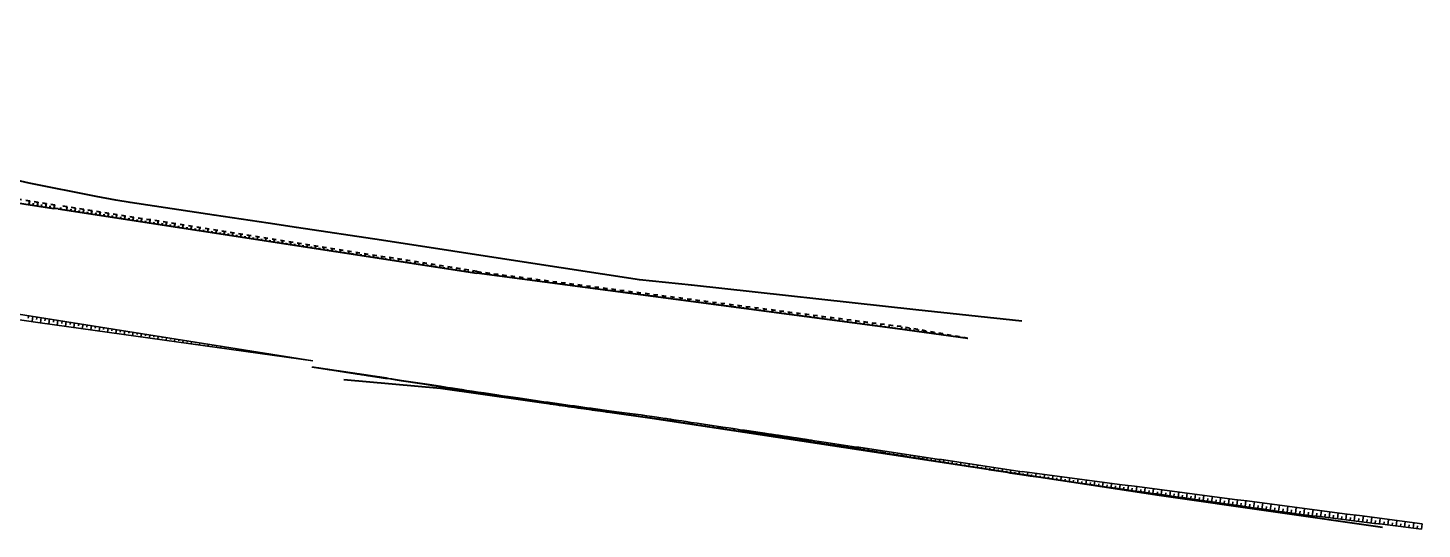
# Model space of a CAD drawing. Extents: x 10268 to 14501, y 7440 to 10044.
# Drawn here: x 13240.8 to 13569.9, y 7551.3 to 7669.7 of the extents above; entities that cross this region are included whole.
import ezdxf

# ---------------------------------------------------------------- set-up
doc = ezdxf.new("R2010")
doc.units = 0
doc.linetypes.add('Испр земполотна ПК38 -ПК43$0$Откосы$0$JIS_02_1.0', pattern=[2, 1, -1])
for name, color, linetype, lineweight in [('5-Карачарово$0$откосы и лотки', 1, 'Continuous', 35), ('Забор красный', 1, 'Continuous', 40), ('Забор Металлический-2$0$ЗАБОР', 1, 'Забор Металлический-2$0$ЗАБОР_МЕТ_Б1М', 40), ('Испр земполотна ПК38 -ПК43$0$Водоотвод и откосы красные', 1, 'Continuous', 40), ('Испр земполотна ПК38 -ПК43$0$Испр земполотна', 4, 'Continuous', 30), ('Карачарово Саша$0$Забор красный', 1, 'Continuous', 40)]:
    doc.layers.add(name, color=color, linetype=linetype, lineweight=lineweight)
doc.linetypes.add('Забор Металлический-2$0$ЗАБОР_МЕТ_Б1М', pattern='A,1.25,[133,ltypeshp.shx,S=0.25,R=0,X=-0.25,Y=0],-0.001,[133,ltypeshp.shx,S=0.145,R=0,X=-0.145,Y=0],-0.001,[130,ltypeshp.shx,S=0.125,R=0,X=0,Y=0.4],1.25', length=2.502)
doc.linetypes.add('Карачарово Саша$0$Забор Металлический-2$0$ЗАБОР_МЕТ_Б1М', pattern='A,1.25,[133,ltypeshp.shx,S=0.25,R=0,X=-0.25,Y=0],-0.001,[133,ltypeshp.shx,S=0.145,R=0,X=-0.145,Y=0],-0.001,[130,ltypeshp.shx,S=0.125,R=0,X=0,Y=0.4],1.25', length=2.502)

msp = doc.modelspace()

# ---------------------------------------------------------------- linework, layer by layer
at = {"layer": '5-Карачарово$0$откосы и лотки'}
for p, q in [((13240.99, 7601.69), (13240.89, 7601.06)), ((13241.97, 7601.53), (13241.77, 7600.29)), ((13242.96, 7601.38), (13242.86, 7600.76)), ((13243.94, 7601.22), (13243.75, 7600)), ((13243.94, 7601.22), (13243.75, 7600)), ((13244.93, 7601.06), (13244.83, 7600.46)), ((13245.92, 7600.91), (13245.73, 7599.72)), ((13246.9, 7600.75), (13246.81, 7600.17)), ((13247.89, 7600.59), (13247.71, 7599.45)), ((13248.88, 7600.44), (13248.79, 7599.87)), ((13249.86, 7600.28), (13249.69, 7599.17)), ((13250.85, 7600.13), (13250.76, 7599.58)), ((13251.83, 7599.97), (13251.66, 7598.9)), ((13252.82, 7599.81), (13252.74, 7599.29)), ((13253.81, 7599.66), (13253.64, 7598.62)), ((13254.79, 7599.5), (13254.71, 7598.99)), ((13255.78, 7599.34), (13255.62, 7598.34)), ((13256.76, 7599.19), (13256.69, 7598.7)), ((13257.75, 7599.03), (13257.6, 7598.07)), ((13258.74, 7598.87), (13258.66, 7598.4)), ((13259.72, 7598.72), (13259.58, 7597.79)), ((13260.71, 7598.56), (13260.64, 7598.11)), ((13261.7, 7598.4), (13261.56, 7597.52)), ((13262.68, 7598.25), (13262.61, 7597.81)), ((13263.67, 7598.09), (13263.53, 7597.24)), ((13264.65, 7597.93), (13264.59, 7597.52)), ((13265.64, 7597.78), (13265.51, 7596.97)), ((13266.63, 7597.62), (13266.56, 7597.22)), ((13267.61, 7597.46), (13267.49, 7596.69)), ((13268.6, 7597.31), (13268.54, 7596.93)), ((13269.59, 7597.15), (13269.47, 7596.42)), ((13270.57, 7596.99), (13270.51, 7596.64)), ((13271.56, 7596.84), (13271.45, 7596.14)), ((13272.54, 7596.68), (13272.49, 7596.34)), ((13273.53, 7596.52), (13273.43, 7595.86)), ((13274.52, 7596.37), (13274.47, 7596.05)), ((13275.5, 7596.21), (13275.4, 7595.59)), ((13276.49, 7596.05), (13276.44, 7595.75)), ((13277.47, 7595.9), (13277.38, 7595.31)), ((13278.46, 7595.74), (13278.42, 7595.46)), ((13279.45, 7595.58), (13279.36, 7595.04)), ((13280.43, 7595.43), (13280.39, 7595.16)), ((13281.42, 7595.27), (13281.34, 7594.76)), ((13282.41, 7595.11), (13282.37, 7594.87)), ((13283.39, 7594.96), (13283.32, 7594.49)), ((13284.38, 7594.8), (13284.34, 7594.57)), ((13285.36, 7594.64), (13285.3, 7594.21)), ((13286.35, 7594.49), (13286.32, 7594.28)), ((13287.34, 7594.33), (13287.27, 7593.94)), ((13288.32, 7594.17), (13288.29, 7593.99)), ((13289.31, 7594.02), (13289.25, 7593.66)), ((13290.3, 7593.86), (13290.27, 7593.69)), ((13291.28, 7593.7), (13291.23, 7593.38)), ((13292.27, 7593.55), (13292.24, 7593.4)), ((13293.25, 7593.39), (13293.21, 7593.11)), ((13294.24, 7593.23), (13294.22, 7593.1)), ((13295.23, 7593.08), (13295.19, 7592.83)), ((13296.21, 7592.92), (13296.19, 7592.81)), ((13297.2, 7592.76), (13297.17, 7592.56)), ((13298.18, 7592.61), (13298.17, 7592.51)), ((13299.17, 7592.45), (13299.14, 7592.28)), ((13300.16, 7592.29), (13300.15, 7592.22)), ((13301.14, 7592.14), (13301.12, 7592.01)), ((13302.13, 7591.98), (13302.12, 7591.93)), ((13303.12, 7591.82), (13303.1, 7591.73)), ((13304.1, 7591.67), (13304.1, 7591.63)), ((13305.09, 7591.51), (13305.08, 7591.46)), ((13306.07, 7591.36), (13306.07, 7591.34)), ((13307.06, 7591.2), (13307.06, 7591.18)), ((13308.78, 7589.43), (13308.78, 7589.42)), ((13309.77, 7589.28), (13309.77, 7589.27)), ((13310.76, 7589.13), (13310.76, 7589.12)), ((13311.75, 7588.98), (13311.75, 7588.96)), ((13312.74, 7588.84), (13312.73, 7588.81)), ((13313.72, 7588.68), (13313.72, 7588.66)), ((13314.72, 7588.55), (13314.71, 7588.51)), ((13315.7, 7588.38), (13315.7, 7588.35)), ((13316.69, 7588.26), (13316.68, 7588.2)), ((13317.68, 7588.08), (13317.67, 7588.05)), ((13318.67, 7587.96), (13318.66, 7587.9)), ((13319.65, 7587.78), (13319.65, 7587.74)), ((13320.65, 7587.67), (13320.63, 7587.59)), ((13321.63, 7587.48), (13321.62, 7587.44)), ((13322.62, 7587.38), (13322.61, 7587.29)), ((13323.6, 7587.18), (13323.6, 7587.13)), ((13324.6, 7587.08), (13324.58, 7586.98)), ((13325.58, 7586.88), (13325.57, 7586.83)), ((13326.57, 7586.78), (13326.56, 7586.68)), ((13327.55, 7586.58), (13327.54, 7586.52)), ((13328.55, 7586.48), (13328.53, 7586.37)), ((13329.53, 7586.27), (13329.52, 7586.22)), ((13330.52, 7586.17), (13330.51, 7586.07)), ((13331.5, 7585.97), (13331.49, 7585.91)), ((13332.5, 7585.87), (13332.48, 7585.76)), ((13333.48, 7585.66), (13333.47, 7585.61)), ((13334.47, 7585.57), (13334.46, 7585.46)), ((13335.45, 7585.36), (13335.44, 7585.31)), ((13336.45, 7585.26), (13336.43, 7585.15)), ((13337.43, 7585.06), (13337.42, 7585)), ((13338.42, 7584.96), (13338.41, 7584.85)), ((13339.4, 7584.75), (13339.4, 7584.7)), ((13340.4, 7584.66), (13340.38, 7584.55)), ((13341.38, 7584.45), (13341.37, 7584.39)), ((13342.37, 7584.36), (13342.36, 7584.25)), ((13343.35, 7584.14), (13343.34, 7584.07)), ((13344.35, 7584.06), (13344.33, 7583.9)), ((13345.33, 7583.82), (13345.31, 7583.73)), ((13346.33, 7583.76), (13346.3, 7583.56)), ((13347.3, 7583.5), (13347.28, 7583.4)), ((13348.3, 7583.46), (13348.27, 7583.24)), ((13349.27, 7583.2), (13349.25, 7583.08)), ((13350.28, 7583.17), (13350.24, 7582.93)), ((13351.25, 7582.9), (13351.23, 7582.77)), ((13352.26, 7582.87), (13352.22, 7582.62)), ((13353.22, 7582.6), (13353.2, 7582.46)), ((13354.23, 7582.58), (13354.19, 7582.31)), ((13355.2, 7582.3), (13355.18, 7582.16)), ((13356.21, 7582.29), (13356.17, 7582.01)), ((13357.17, 7582), (13357.15, 7581.86)), ((13358.19, 7582), (13358.14, 7581.71)), ((13359.15, 7581.71), (13359.13, 7581.56)), ((13360.16, 7581.72), (13360.12, 7581.41)), ((13361.13, 7581.42), (13361.1, 7581.26)), ((13362.14, 7581.43), (13362.09, 7581.11)), ((13363.11, 7581.13), (13363.08, 7580.97)), ((13364.12, 7581.15), (13364.07, 7580.82)), ((13365.08, 7580.84), (13365.06, 7580.67)), ((13366.1, 7580.87), (13366.05, 7580.53)), ((13367.06, 7580.56), (13367.04, 7580.39)), ((13368.07, 7580.59), (13368.02, 7580.24)), ((13369.04, 7580.28), (13369.01, 7580.1)), ((13370.05, 7580.32), (13370, 7579.96)), ((13371.02, 7580), (13370.99, 7579.82)), ((13372.03, 7580.04), (13371.98, 7579.68)), ((13373, 7579.72), (13372.97, 7579.54)), ((13374.01, 7579.77), (13373.96, 7579.4)), ((13374.98, 7579.45), (13374.95, 7579.26)), ((13375.99, 7579.5), (13375.94, 7579.13)), ((13376.95, 7579.18), (13376.93, 7578.99)), ((13377.97, 7579.23), (13377.92, 7578.86)), ((13378.93, 7578.91), (13378.91, 7578.72)), ((13379.95, 7578.96), (13379.9, 7578.59)), ((13380.91, 7578.64), (13380.89, 7578.46)), ((13381.93, 7578.7), (13381.88, 7578.32)), ((13382.9, 7578.38), (13382.87, 7578.19)), ((13383.91, 7578.44), (13383.86, 7578.06)), ((13384.88, 7578.12), (13384.85, 7577.93)), ((13385.89, 7578.18), (13385.84, 7577.8)), ((13386.86, 7577.86), (13386.83, 7577.67)), ((13387.87, 7577.92), (13387.82, 7577.54)), ((13388.84, 7577.58), (13388.81, 7577.4)), ((13389.85, 7577.62), (13389.79, 7577.25)), ((13390.81, 7577.28), (13390.78, 7577.1)), ((13391.83, 7577.32), (13391.77, 7576.95)), ((13392.79, 7576.98), (13392.76, 7576.8)), ((13393.8, 7577.02), (13393.75, 7576.65)), ((13394.76, 7576.69), (13394.73, 7576.5)), ((13395.78, 7576.72), (13395.72, 7576.35)), ((13396.74, 7576.39), (13396.71, 7576.2)), ((13397.75, 7576.43), (13397.7, 7576.05)), ((13398.71, 7576.09), (13398.69, 7575.9)), ((13399.73, 7576.13), (13399.67, 7575.75)), ((13400.69, 7575.79), (13400.66, 7575.6)), ((13401.71, 7575.83), (13401.65, 7575.46)), ((13402.67, 7575.5), (13402.64, 7575.31)), ((13403.68, 7575.54), (13403.63, 7575.16)), ((13404.64, 7575.2), (13404.62, 7575.02)), ((13405.66, 7575.24), (13405.6, 7574.87)), ((13406.62, 7574.91), (13406.59, 7574.73)), ((13407.63, 7574.95), (13407.58, 7574.58)), ((13408.6, 7574.62), (13408.57, 7574.44)), ((13409.61, 7574.65), (13409.56, 7574.3)), ((13410.57, 7574.33), (13410.55, 7574.15)), ((13411.59, 7574.36), (13411.54, 7574)), ((13412.55, 7574.03), (13412.52, 7573.86)), ((13413.57, 7574.06), (13413.51, 7573.71)), ((13414.53, 7573.74), (13414.5, 7573.56)), ((13415.54, 7573.77), (13415.49, 7573.41)), ((13416.5, 7573.44), (13416.48, 7573.26)), ((13417.52, 7573.47), (13417.46, 7573.12)), ((13418.48, 7573.15), (13418.45, 7572.97)), ((13419.49, 7573.18), (13419.44, 7572.82)), ((13420.46, 7572.85), (13420.43, 7572.67)), ((13421.47, 7572.89), (13421.42, 7572.52)), ((13422.43, 7572.56), (13422.4, 7572.38)), ((13423.45, 7572.59), (13423.39, 7572.23)), ((13424.41, 7572.26), (13424.38, 7572.08)), ((13425.42, 7572.3), (13425.37, 7571.93)), ((13426.38, 7571.97), (13426.36, 7571.78)), ((13427.4, 7572), (13427.35, 7571.64)), ((13428.36, 7571.67), (13428.33, 7571.49)), ((13429.38, 7571.71), (13429.32, 7571.34)), ((13430.34, 7571.38), (13430.31, 7571.19)), ((13431.35, 7571.41), (13431.3, 7571.04)), ((13432.31, 7571.08), (13432.29, 7570.9)), ((13433.33, 7571.12), (13433.27, 7570.75)), ((13434.29, 7570.79), (13434.26, 7570.6)), ((13435.31, 7570.82), (13435.25, 7570.45)), ((13436.27, 7570.49), (13436.24, 7570.3)), ((13437.28, 7570.53), (13437.23, 7570.16)), ((13438.24, 7570.2), (13438.21, 7570.01)), ((13439.26, 7570.23), (13439.2, 7569.86)), ((13440.22, 7569.9), (13440.19, 7569.71)), ((13441.24, 7569.94), (13441.18, 7569.56)), ((13442.2, 7569.6), (13442.17, 7569.41)), ((13443.22, 7569.64), (13443.15, 7569.25)), ((13444.17, 7569.29), (13444.14, 7569.09)), ((13445.19, 7569.35), (13445.13, 7568.93)), ((13446.15, 7568.99), (13446.11, 7568.77)), ((13447.17, 7569.06), (13447.1, 7568.62)), ((13448.12, 7568.68), (13448.09, 7568.46)), ((13449.15, 7568.76), (13449.07, 7568.3)), ((13450.1, 7568.38), (13450.06, 7568.14)), ((13451.12, 7568.47), (13451.04, 7567.98)), ((13452.07, 7568.07), (13452.03, 7567.83)), ((13453.1, 7568.17), (13453.02, 7567.67)), ((13454.05, 7567.77), (13454, 7567.51)), ((13455.08, 7567.88), (13454.99, 7567.35)), ((13456.02, 7567.46), (13455.98, 7567.19)), ((13457.05, 7567.58), (13456.96, 7567.03)), ((13458, 7567.16), (13457.95, 7566.88)), ((13459.03, 7567.29), (13458.94, 7566.72)), ((13459.97, 7566.85), (13459.92, 7566.56)), ((13461.01, 7566.99), (13460.91, 7566.4)), ((13461.95, 7566.54), (13461.9, 7566.24)), ((13462.98, 7566.7), (13462.88, 7566.08)), ((13463.92, 7566.24), (13463.87, 7565.93)), ((13464.96, 7566.4), (13464.86, 7565.77)), ((13465.89, 7565.93), (13465.84, 7565.61)), ((13466.93, 7566.11), (13466.83, 7565.45)), ((13467.87, 7565.63), (13467.82, 7565.29)), ((13468.91, 7565.82), (13468.8, 7565.14)), ((13469.84, 7565.32), (13469.79, 7564.98)), ((13470.89, 7565.52), (13470.78, 7564.82)), ((13471.82, 7565.02), (13471.76, 7564.66)), ((13472.86, 7565.23), (13472.75, 7564.5)), ((13473.79, 7564.71), (13473.74, 7564.34)), ((13474.84, 7564.93), (13474.72, 7564.19)), ((13475.76, 7564.41), (13475.71, 7564.03)), ((13476.81, 7564.66), (13476.7, 7563.89)), ((13477.74, 7564.14), (13477.69, 7563.75)), ((13478.79, 7564.4), (13478.68, 7563.61)), ((13479.72, 7563.87), (13479.67, 7563.47)), ((13480.77, 7564.15), (13480.66, 7563.33)), ((13481.7, 7563.6), (13481.64, 7563.19)), ((13482.75, 7563.89), (13482.63, 7563.05)), ((13483.68, 7563.34), (13483.62, 7562.91)), ((13484.73, 7563.63), (13484.61, 7562.77)), ((13486.72, 7563.37), (13486.59, 7562.49)), ((13485.66, 7563.07), (13485.6, 7562.63)), ((13487.64, 7562.8), (13487.58, 7562.35)), ((13488.7, 7563.11), (13488.57, 7562.21)), ((13489.62, 7562.53), (13489.56, 7562.07)), ((13490.68, 7562.85), (13490.55, 7561.93)), ((13491.6, 7562.26), (13491.54, 7561.79)), ((13492.66, 7562.6), (13492.53, 7561.65)), ((13493.58, 7561.99), (13493.52, 7561.51)), ((13494.64, 7562.34), (13494.5, 7561.37)), ((13495.56, 7561.72), (13495.49, 7561.23)), ((13496.62, 7562.08), (13496.48, 7561.09)), ((13497.54, 7561.45), (13497.47, 7560.95)), ((13498.61, 7561.82), (13498.46, 7560.81)), ((13499.52, 7561.18), (13499.45, 7560.67)), ((13500.59, 7561.56), (13500.44, 7560.53)), ((13501.5, 7560.91), (13501.43, 7560.39)), ((13502.57, 7561.3), (13502.42, 7560.25)), ((13503.48, 7560.64), (13503.41, 7560.11)), ((13504.55, 7561.05), (13504.4, 7559.97)), ((13505.46, 7560.37), (13505.39, 7559.83)), ((13506.53, 7560.79), (13506.38, 7559.69)), ((13507.44, 7560.1), (13507.37, 7559.55)), ((13508.51, 7560.53), (13508.35, 7559.41)), ((13510.49, 7560.27), (13510.33, 7559.13)), ((13512.48, 7560.01), (13512.31, 7558.85)), ((13509.42, 7559.83), (13509.34, 7559.27)), ((13511.4, 7559.56), (13511.32, 7558.99)), ((13513.38, 7559.29), (13513.3, 7558.71)), ((13514.46, 7559.75), (13514.29, 7558.57)), ((13515.36, 7559.02), (13515.28, 7558.43)), ((13516.44, 7559.49), (13516.27, 7558.29)), ((13517.34, 7558.76), (13517.26, 7558.15)), ((13518.42, 7559.24), (13518.25, 7558.01)), ((13519.32, 7558.49), (13519.24, 7557.87)), ((13520.4, 7558.98), (13520.23, 7557.72)), ((13521.3, 7558.22), (13521.21, 7557.58)), ((13522.38, 7558.72), (13522.2, 7557.44)), ((13523.28, 7557.95), (13523.19, 7557.3)), ((13524.37, 7558.46), (13524.18, 7557.16)), ((13525.26, 7557.68), (13525.17, 7557.02)), ((13526.35, 7558.2), (13526.16, 7556.88)), ((13527.24, 7557.41), (13527.15, 7556.74)), ((13528.33, 7557.94), (13528.14, 7556.6)), ((13529.22, 7557.14), (13529.13, 7556.46)), ((13530.31, 7557.69), (13530.12, 7556.32)), ((13531.2, 7556.87), (13531.11, 7556.18)), ((13532.29, 7557.43), (13532.1, 7556.04)), ((13533.18, 7556.6), (13533.09, 7555.9)), ((13534.27, 7557.17), (13534.08, 7555.76)), ((13536.26, 7556.91), (13536.05, 7555.48)), ((13538.24, 7556.65), (13538.03, 7555.2)), ((13535.16, 7556.33), (13535.06, 7555.62)), ((13537.14, 7556.06), (13537.04, 7555.34)), ((13539.12, 7555.79), (13539.02, 7555.06)), ((13540.22, 7556.39), (13540.01, 7554.92)), ((13541.09, 7555.53), (13541, 7554.79)), ((13542.17, 7556.14), (13541.99, 7554.67)), ((13543.07, 7555.28), (13542.99, 7554.55)), ((13544.16, 7555.88), (13543.98, 7554.43)), ((13545.06, 7555.03), (13544.97, 7554.31)), ((13546.14, 7555.62), (13545.96, 7554.19)), ((13547.04, 7554.78), (13546.95, 7554.06)), ((13548.12, 7555.36), (13547.94, 7553.94)), ((13549.02, 7554.53), (13548.94, 7553.82)), ((13550.1, 7555.11), (13549.93, 7553.7)), ((13551, 7554.28), (13550.92, 7553.58)), ((13552.08, 7554.85), (13551.91, 7553.45)), ((13552.99, 7554.02), (13552.9, 7553.33)), ((13554.06, 7554.59), (13553.89, 7553.21)), ((13554.97, 7553.77), (13554.89, 7553.09)), ((13556.04, 7554.33), (13555.88, 7552.97)), ((13556.95, 7553.52), (13556.87, 7552.84)), ((13558.03, 7554.07), (13557.86, 7552.72)), ((13560.01, 7553.81), (13559.84, 7552.48)), ((13561.99, 7553.55), (13561.83, 7552.23)), ((13563.97, 7553.3), (13563.81, 7551.99)), ((13558.93, 7553.27), (13558.85, 7552.6)), ((13560.92, 7553.02), (13560.84, 7552.36)), ((13562.9, 7552.77), (13562.82, 7552.11)), ((13564.88, 7552.52), (13564.8, 7551.87)), ((13565.95, 7553.04), (13565.79, 7551.75)), ((13566.86, 7552.27), (13566.79, 7551.63)), ((13567.93, 7552.78), (13567.78, 7551.5)), ((13568.85, 7552.02), (13568.77, 7551.38)), ((13569.92, 7552.52), (13569.76, 7551.26))]:
    msp.add_line(p, q, dxfattribs=at)
at = {"layer": '5-Карачарово$0$откосы и лотки', "flags": 128}
for points in [[(12950.05, 7669.67, 0.04907), (13120.27, 7621.15, 0.002431), (13130.16, 7619.41, 0.001736), (13140.05, 7617.75, 0.001042), (13149.93, 7616.15, 0.000347), (13159.82, 7614.58), (13175.28, 7612.12), (13240.1, 7601.83), (13308.05, 7591.04)], [(12949.26, 7667.74, 0.024073), (13045.96, 7636.7, 0.012949), (13097.91, 7623.69, 0.014094), (13139.7, 7615.66, 0.001042), (13149.59, 7614.06, 0.000347), (13159.47, 7612.48), (13174.93, 7610.03), (13243.66, 7600.01), (13308.05, 7591.04)]]:
    msp.add_lwpolyline(points, format="xyb", dxfattribs=at)
at = {"layer": '5-Карачарово$0$откосы и лотки'}
for points, weights, knots in [([(13388.2, 7577.87), (13385.62, 7578.21), (13383.04, 7578.55), (13380.46, 7578.9), (13371.97, 7580.03), (13363.49, 7581.22), (13355.01, 7582.47), (13350.81, 7583.08), (13346.61, 7583.71), (13342.4, 7584.35), (13341.65, 7584.46), (13340.9, 7584.58), (13340.14, 7584.7), (13335.2, 7585.45), (13330.25, 7586.21), (13325.31, 7586.98), (13319.47, 7587.84), (13313.63, 7588.71), (13307.8, 7589.57)], [0.999998025401, 0.999997972621, 0.99999863082, 1, 0.999986337178, 0.999986337178, 1, 0.999998104985, 0.999998104985, 1, 0.999990676538, 0.999990676538, 1, 0.999999707031, 0.999999707031, 1, 1, 1, 1], [7.633985, 7.633985, 7.633985, 7.633985, 7.636906, 7.636906, 7.636906, 7.649711, 7.649711, 7.649711, 7.654479, 7.654479, 7.654479, 7.665057, 7.665057, 7.665057, 7.666932, 7.666932, 7.666932, 8.666932, 8.666932, 8.666932, 8.666932]), ([(13307.8, 7589.57), (13313.63, 7588.67), (13319.46, 7587.77), (13325.29, 7586.87), (13330.23, 7586.11), (13335.18, 7585.34), (13340.12, 7584.59), (13340.88, 7584.47), (13341.63, 7584.35), (13342.39, 7584.24), (13344.8, 7583.81), (13347.22, 7583.4), (13349.64, 7583.02), (13359.88, 7581.4), (13370.13, 7579.9), (13380.4, 7578.52), (13382.98, 7578.18), (13385.57, 7577.83), (13388.15, 7577.5)], [1, 1, 1, 1, 0.999999707031, 0.999999707031, 1, 0.999975622103, 0.999975622103, 1, 0.999949397872, 0.999949397872, 1, 0.999955046214, 0.999955046214, 1, 0.999998305513, 0.999997495274, 0.999997569282], [0, 0, 0, 0, 1, 1, 1, 1.001875, 1.001875, 1.001875, 1.018979, 1.018979, 1.018979, 1.043621, 1.043621, 1.043621, 1.066847, 1.066847, 1.066847, 1.070104, 1.070104, 1.070104, 1.070104]), ([(13388.15, 7577.5), (13390.51, 7577.14), (13392.87, 7576.78), (13395.23, 7576.42), (13400.19, 7575.67), (13405.16, 7574.93), (13410.13, 7574.21), (13420.53, 7572.66), (13430.93, 7571.1), (13441.33, 7569.54), (13452.68, 7567.72), (13464.04, 7565.9), (13475.39, 7564.08)], [0.999997569282, 0.999997637096, 0.999998447335, 1, 0.9999937991, 0.9999937991, 1, 1, 1, 1, 1, 1, 1], [1.070104, 1.070104, 1.070104, 1.070104, 1.073089, 1.073089, 1.073089, 1.081715, 1.081715, 1.081715, 2.081715, 2.081715, 2.081715, 2.426613, 2.426613, 2.426613, 2.426613]), ([(13475.5, 7564.83), (13453.73, 7568.08), (13431.97, 7571.32), (13410.2, 7574.57), (13405.25, 7575.3), (13400.3, 7576.04), (13395.35, 7576.79), (13392.97, 7577.15), (13390.59, 7577.51), (13388.2, 7577.87)], [1, 1, 1, 1, 0.999999707031, 0.999999707031, 1, 0.999998732463, 0.999998074263, 0.999998025401], [7.2235385, 7.2235385, 7.2235385, 7.2235385, 7.629406, 7.629406, 7.629406, 7.631281, 7.631281, 7.631281, 7.6339851, 7.6339851, 7.6339851, 7.6339851])]:
    msp.add_rational_spline(points, weights, degree=3, knots=knots, dxfattribs=at)
msp.add_open_spline([(13475.39, 7564.08), (13497.01, 7561.01), (13518.64, 7557.95), (13540.26, 7554.89), (13550.09, 7553.68), (13559.93, 7552.47), (13569.76, 7551.26)], degree=3, knots=[2.426613, 2.426613, 2.426613, 2.426613, 3.081715, 3.081715, 3.081715, 4.040618, 4.040618, 4.040618, 4.040618], dxfattribs=at)
msp.add_open_spline([(13569.92, 7552.52), (13538.44, 7556.63), (13506.96, 7560.73), (13475.49, 7564.84)], degree=3, dxfattribs=at)
at = {"layer": 'Забор красный', "linetype": 'Забор Металлический-2$0$ЗАБОР_МЕТ_Б1М'}
for p, q in [((13241.12, 7633), (13224.62, 7636.71)), ((13256.94, 7629.87), (13241.12, 7633))]:
    msp.add_line(p, q, dxfattribs=at)
msp.add_lwpolyline([(13397.44, 7608.89), (13385.18, 7610.15), (13357.96, 7614.35), (13324.24, 7619.5), (13304.22, 7622.51), (13297.51, 7623.52), (13284.8, 7625.43), (13264.96, 7628.44), (13261.55, 7628.96), (13256.94, 7629.87)], dxfattribs=at)
at = {"layer": 'Забор Металлический-2$0$ЗАБОР', "linetype": 'Забор Металлический-2$0$ЗАБОР_МЕТ_Б1М'}
for points in [[(13315.38, 7586.64), (13338.21, 7584.56)], [(13338.21, 7584.56), (13388.13, 7577.46)], [(13388.13, 7577.46), (13410.06, 7574.16)], [(13410.06, 7574.16), (13507.84, 7559.28)], [(13507.84, 7559.28), (13560.54, 7551.73)]]:
    msp.add_lwpolyline(points, dxfattribs=at)
at = {"layer": 'Испр земполотна ПК38 -ПК43$0$Водоотвод и откосы красные', "color": 1, "linetype": 'Испр земполотна ПК38 -ПК43$0$Откосы$0$JIS_02_1.0'}
for points, elevation in [([(13149.46, 7643.66), (13248.07, 7627.72)], 142.03), ([(13346.84, 7612.11), (13248.07, 7627.72)], 140.62), ([(13346.84, 7612.11), (13446.15, 7599.24)], 140.62)]:
    msp.add_lwpolyline(points, dxfattribs=dict(at, elevation=elevation))
msp.add_lwpolyline([(13462.7, 7596.33), (13446.15, 7599.24)], dxfattribs=at)
at = {"layer": 'Испр земполотна ПК38 -ПК43$0$Испр земполотна', "color": 1, "lineweight": 40}
for p, q in [((13241.14, 7628.84), (13241, 7627.93)), ((13242.06, 7628.23), (13241.99, 7627.77)), ((13243.12, 7628.52), (13242.98, 7627.62)), ((13244.03, 7627.91), (13243.96, 7627.47)), ((13245.09, 7628.2), (13244.95, 7627.31)), ((13246.01, 7627.6), (13245.94, 7627.16)), ((13247.06, 7627.88), (13246.93, 7627.01)), ((13248.53, 7627.23), (13248.47, 7626.83)), ((13250.02, 7627.41), (13249.9, 7626.61)), ((13250.94, 7626.86), (13250.87, 7626.46)), ((13251.97, 7627.1), (13251.85, 7626.31)), ((13252.89, 7626.55), (13252.83, 7626.16)), ((13253.93, 7626.79), (13253.81, 7626.01)), ((13254.85, 7626.25), (13254.79, 7625.86)), ((13255.89, 7626.48), (13255.77, 7625.71)), ((13256.81, 7625.94), (13256.75, 7625.56)), ((13257.84, 7626.17), (13257.72, 7625.41)), ((13259.8, 7625.86), (13259.68, 7625.11)), ((13258.76, 7625.64), (13258.7, 7625.26)), ((13260.72, 7625.33), (13260.66, 7624.96)), ((13261.75, 7625.56), (13261.64, 7624.81)), ((13262.67, 7625.03), (13262.62, 7624.65)), ((13263.71, 7625.25), (13263.6, 7624.5)), ((13264.63, 7624.72), (13264.57, 7624.35)), ((13265.67, 7624.94), (13265.55, 7624.2)), ((13266.59, 7624.42), (13266.53, 7624.05)), ((13267.62, 7624.63), (13267.51, 7623.9)), ((13268.54, 7624.11), (13268.49, 7623.75)), ((13269.58, 7624.32), (13269.47, 7623.6)), ((13270.5, 7623.81), (13270.45, 7623.45)), ((13271.53, 7624.01), (13271.42, 7623.3)), ((13272.46, 7623.5), (13272.4, 7623.15)), ((13273.49, 7623.7), (13273.38, 7623)), ((13274.41, 7623.2), (13274.36, 7622.85)), ((13275.45, 7623.39), (13275.34, 7622.7)), ((13276.37, 7622.89), (13276.32, 7622.55)), ((13277.4, 7623.08), (13277.3, 7622.4)), ((13278.33, 7622.59), (13278.28, 7622.25)), ((13279.36, 7622.77), (13279.25, 7622.1)), ((13281.31, 7622.46), (13281.21, 7621.79)), ((13280.28, 7622.28), (13280.23, 7621.95)), ((13282.24, 7621.98), (13282.19, 7621.64)), ((13283.27, 7622.15), (13283.17, 7621.49)), ((13284.2, 7621.67), (13284.15, 7621.34)), ((13285.23, 7621.85), (13285.13, 7621.19)), ((13286.15, 7621.37), (13286.1, 7621.04)), ((13287.18, 7621.54), (13287.08, 7620.89)), ((13288.11, 7621.06), (13288.06, 7620.74)), ((13289.14, 7621.23), (13289.04, 7620.59)), ((13290.07, 7620.76), (13290.02, 7620.44)), ((13291.09, 7620.92), (13291, 7620.29)), ((13292.02, 7620.45), (13291.98, 7620.14)), ((13293.05, 7620.61), (13292.95, 7619.99)), ((13293.98, 7620.15), (13293.93, 7619.84)), ((13295.01, 7620.3), (13294.91, 7619.69)), ((13295.94, 7619.84), (13295.89, 7619.54)), ((13296.96, 7619.99), (13296.87, 7619.39)), ((13297.89, 7619.54), (13297.85, 7619.24)), ((13298.92, 7619.68), (13298.83, 7619.09)), ((13299.85, 7619.23), (13299.8, 7618.93)), ((13300.87, 7619.37), (13300.78, 7618.78)), ((13301.81, 7618.93), (13301.76, 7618.63)), ((13302.83, 7619.06), (13302.74, 7618.48)), ((13303.76, 7618.62), (13303.72, 7618.33)), ((13304.79, 7618.75), (13304.7, 7618.18)), ((13305.72, 7618.32), (13305.68, 7618.03)), ((13306.74, 7618.44), (13306.65, 7617.88)), ((13307.68, 7618.01), (13307.63, 7617.73)), ((13308.7, 7618.13), (13308.61, 7617.58)), ((13309.63, 7617.7), (13309.59, 7617.43)), ((13310.65, 7617.83), (13310.57, 7617.28)), ((13311.59, 7617.4), (13311.55, 7617.13)), ((13312.61, 7617.52), (13312.53, 7616.98)), ((13313.55, 7617.09), (13313.5, 7616.83)), ((13314.57, 7617.21), (13314.48, 7616.68)), ((13315.5, 7616.79), (13315.46, 7616.53)), ((13316.52, 7616.9), (13316.44, 7616.38)), ((13317.46, 7616.48), (13317.42, 7616.23)), ((13318.48, 7616.59), (13318.4, 7616.08)), ((13319.42, 7616.18), (13319.38, 7615.92)), ((13320.43, 7616.28), (13320.36, 7615.77)), ((13321.37, 7615.87), (13321.33, 7615.62)), ((13322.39, 7615.97), (13322.31, 7615.47)), ((13323.33, 7615.57), (13323.29, 7615.32)), ((13324.34, 7615.66), (13324.27, 7615.17)), ((13325.29, 7615.26), (13325.25, 7615.02)), ((13326.3, 7615.35), (13326.23, 7614.87)), ((13327.24, 7614.96), (13327.21, 7614.72)), ((13328.26, 7615.04), (13328.18, 7614.57)), ((13329.2, 7614.65), (13329.16, 7614.42)), ((13330.21, 7614.73), (13330.14, 7614.27)), ((13331.16, 7614.35), (13331.12, 7614.12)), ((13332.17, 7614.42), (13332.1, 7613.97)), ((13333.11, 7614.04), (13333.08, 7613.82)), ((13334.12, 7614.12), (13334.06, 7613.67)), ((13335.07, 7613.74), (13335.03, 7613.52)), ((13336.08, 7613.81), (13336.01, 7613.37)), ((13337.03, 7613.43), (13336.99, 7613.22)), ((13338.04, 7613.5), (13337.97, 7613.06)), ((13338.98, 7613.13), (13338.95, 7612.91)), ((13339.99, 7613.19), (13339.93, 7612.76)), ((13340.94, 7612.82), (13340.91, 7612.61)), ((13341.95, 7612.88), (13341.88, 7612.46)), ((13343.9, 7612.57), (13343.84, 7612.16)), ((13342.89, 7612.52), (13342.86, 7612.31)), ((13344.85, 7612.21), (13344.82, 7612.01)), ((13345.86, 7612.26), (13345.8, 7611.86)), ((13346.78, 7611.71), (13346.8, 7611.91)), ((13347.76, 7611.58), (13347.81, 7611.98)), ((13348.74, 7611.45), (13348.77, 7611.65)), ((13349.73, 7611.32), (13349.78, 7611.72)), ((13350.71, 7611.19), (13350.74, 7611.39)), ((13351.69, 7611.06), (13351.75, 7611.47)), ((13352.68, 7610.93), (13352.7, 7611.14)), ((13353.66, 7610.8), (13353.71, 7611.21)), ((13354.64, 7610.67), (13354.67, 7610.88)), ((13355.62, 7610.54), (13355.68, 7610.96)), ((13356.61, 7610.41), (13356.63, 7610.62)), ((13357.59, 7610.28), (13357.65, 7610.7)), ((13358.57, 7610.15), (13358.6, 7610.37)), ((13359.56, 7610.02), (13359.61, 7610.45)), ((13360.54, 7609.89), (13360.57, 7610.11)), ((13361.52, 7609.77), (13361.58, 7610.2)), ((13362.5, 7609.64), (13362.53, 7609.85)), ((13363.49, 7609.51), (13363.54, 7609.94)), ((13364.47, 7609.38), (13364.5, 7609.59)), ((13365.45, 7609.25), (13365.51, 7609.69)), ((13366.44, 7609.12), (13366.47, 7609.34)), ((13367.42, 7608.99), (13367.48, 7609.43)), ((13368.4, 7608.86), (13368.43, 7609.08)), ((13369.38, 7608.73), (13369.44, 7609.18)), ((13370.37, 7608.6), (13370.4, 7608.82)), ((13371.35, 7608.47), (13371.41, 7608.92)), ((13372.33, 7608.34), (13372.36, 7608.57)), ((13373.32, 7608.21), (13373.38, 7608.67)), ((13374.3, 7608.08), (13374.33, 7608.31)), ((13375.28, 7607.95), (13375.34, 7608.41)), ((13376.27, 7607.82), (13376.3, 7608.05)), ((13377.25, 7607.69), (13377.31, 7608.16)), ((13378.23, 7607.56), (13378.26, 7607.8)), ((13379.21, 7607.43), (13379.28, 7607.9)), ((13380.2, 7607.3), (13380.23, 7607.54)), ((13381.18, 7607.17), (13381.24, 7607.65)), ((13382.16, 7607.04), (13382.19, 7607.28)), ((13383.15, 7606.91), (13383.21, 7607.39)), ((13384.13, 7606.78), (13384.16, 7607.02)), ((13385.11, 7606.65), (13385.18, 7607.14)), ((13386.09, 7606.52), (13386.13, 7606.77)), ((13387.08, 7606.39), (13387.14, 7606.88)), ((13388.06, 7606.26), (13388.09, 7606.51)), ((13389.04, 7606.13), (13389.11, 7606.63)), ((13390.03, 7606), (13390.06, 7606.25)), ((13391.01, 7605.88), (13391.08, 7606.37)), ((13391.99, 7605.75), (13392.03, 7606)), ((13392.98, 7605.62), (13393.04, 7606.12)), ((13393.96, 7605.49), (13393.99, 7605.74)), ((13394.94, 7605.36), (13395.01, 7605.86)), ((13395.92, 7605.23), (13395.96, 7605.48)), ((13396.91, 7605.1), (13396.97, 7605.61)), ((13397.89, 7604.97), (13397.92, 7605.22)), ((13398.87, 7604.84), (13398.94, 7605.35)), ((13399.86, 7604.71), (13399.89, 7604.97)), ((13400.84, 7604.58), (13400.91, 7605.1)), ((13401.82, 7604.45), (13401.86, 7604.71)), ((13402.8, 7604.32), (13402.87, 7604.84)), ((13403.79, 7604.19), (13403.82, 7604.45)), ((13404.77, 7604.06), (13404.84, 7604.59)), ((13405.75, 7603.93), (13405.79, 7604.2)), ((13406.74, 7603.8), (13406.81, 7604.33)), ((13407.72, 7603.67), (13407.75, 7603.94)), ((13408.7, 7603.54), (13408.77, 7604.08)), ((13409.69, 7603.41), (13409.72, 7603.68)), ((13410.67, 7603.28), (13410.74, 7603.82)), ((13411.65, 7603.15), (13411.69, 7603.42)), ((13412.63, 7603.02), (13412.71, 7603.57)), ((13413.62, 7602.89), (13413.65, 7603.17)), ((13414.6, 7602.76), (13414.67, 7603.32)), ((13415.58, 7602.63), (13415.62, 7602.91)), ((13416.57, 7602.5), (13416.64, 7603.06)), ((13417.55, 7602.37), (13417.59, 7602.65)), ((13418.53, 7602.24), (13418.61, 7602.81)), ((13419.51, 7602.11), (13419.55, 7602.4)), ((13420.5, 7601.99), (13420.57, 7602.55)), ((13421.48, 7601.86), (13421.52, 7602.14)), ((13422.46, 7601.73), (13422.54, 7602.3)), ((13423.45, 7601.6), (13423.48, 7601.88)), ((13424.43, 7601.47), (13424.5, 7602.04)), ((13425.41, 7601.34), (13425.45, 7601.63)), ((13426.4, 7601.21), (13426.47, 7601.79)), ((13427.38, 7601.08), (13427.42, 7601.37)), ((13428.36, 7600.95), (13428.44, 7601.53)), ((13429.34, 7600.82), (13429.38, 7601.11)), ((13430.33, 7600.69), (13430.4, 7601.28)), ((13431.31, 7600.56), (13431.35, 7600.85)), ((13432.29, 7600.43), (13432.37, 7601.02)), ((13433.28, 7600.3), (13433.31, 7600.6)), ((13434.26, 7600.17), (13434.34, 7600.77)), ((13435.24, 7600.04), (13435.28, 7600.34)), ((13436.22, 7599.91), (13436.3, 7600.51)), ((13437.21, 7599.78), (13437.25, 7600.08)), ((13438.19, 7599.65), (13438.27, 7600.26)), ((13439.17, 7599.52), (13439.21, 7599.83)), ((13440.16, 7599.39), (13440.24, 7600)), ((13441.14, 7599.26), (13441.18, 7599.57)), ((13442.12, 7599.13), (13442.2, 7599.75)), ((13444.09, 7598.87), (13444.17, 7599.49)), ((13443.1, 7599), (13443.15, 7599.31)), ((13445.47, 7598.69), (13445.51, 7599)), ((13447.03, 7598.48), (13447.11, 7599.07)), ((13448.01, 7598.35), (13448.05, 7598.62)), ((13448.99, 7598.21), (13449.06, 7598.73)), ((13449.97, 7598.08), (13450, 7598.32)), ((13450.95, 7597.94), (13451.01, 7598.38)), ((13451.93, 7597.81), (13451.95, 7598.01)), ((13452.91, 7597.67), (13452.96, 7598.04)), ((13453.89, 7597.54), (13453.91, 7597.7)), ((13454.86, 7597.4), (13454.9, 7597.7)), ((13455.84, 7597.27), (13455.86, 7597.4)), ((13456.82, 7597.14), (13456.85, 7597.36)), ((13457.8, 7597), (13457.81, 7597.09)), ((13458.78, 7596.87), (13458.8, 7597.01)), ((13459.76, 7596.73), (13459.77, 7596.79)), ((13460.74, 7596.6), (13460.75, 7596.67)), ((13461.72, 7596.46), (13461.72, 7596.48))]:
    msp.add_line(p, q, dxfattribs=at)
for points in [[(13149.19, 7642.2), (13246.93, 7627.01)], [(13247.94, 7626.91), (13246.93, 7627.01)], [(13247.94, 7626.91), (13346.78, 7611.71)], [(13446.05, 7598.61), (13346.78, 7611.71)], [(13462.7, 7596.33), (13446.05, 7598.61)]]:
    msp.add_lwpolyline(points, dxfattribs=at)
at = {"layer": 'Карачарово Саша$0$Забор красный', "linetype": 'Карачарово Саша$0$Забор Металлический-2$0$ЗАБОР_МЕТ_Б1М', "elevation": 280.17}
msp.add_lwpolyline([(13475.39, 7600.37), (13450.41, 7603.09), (13397.44, 7608.89), (13397.44, 7608.89)], dxfattribs=at)

doc.saveas('drawing.dxf')
